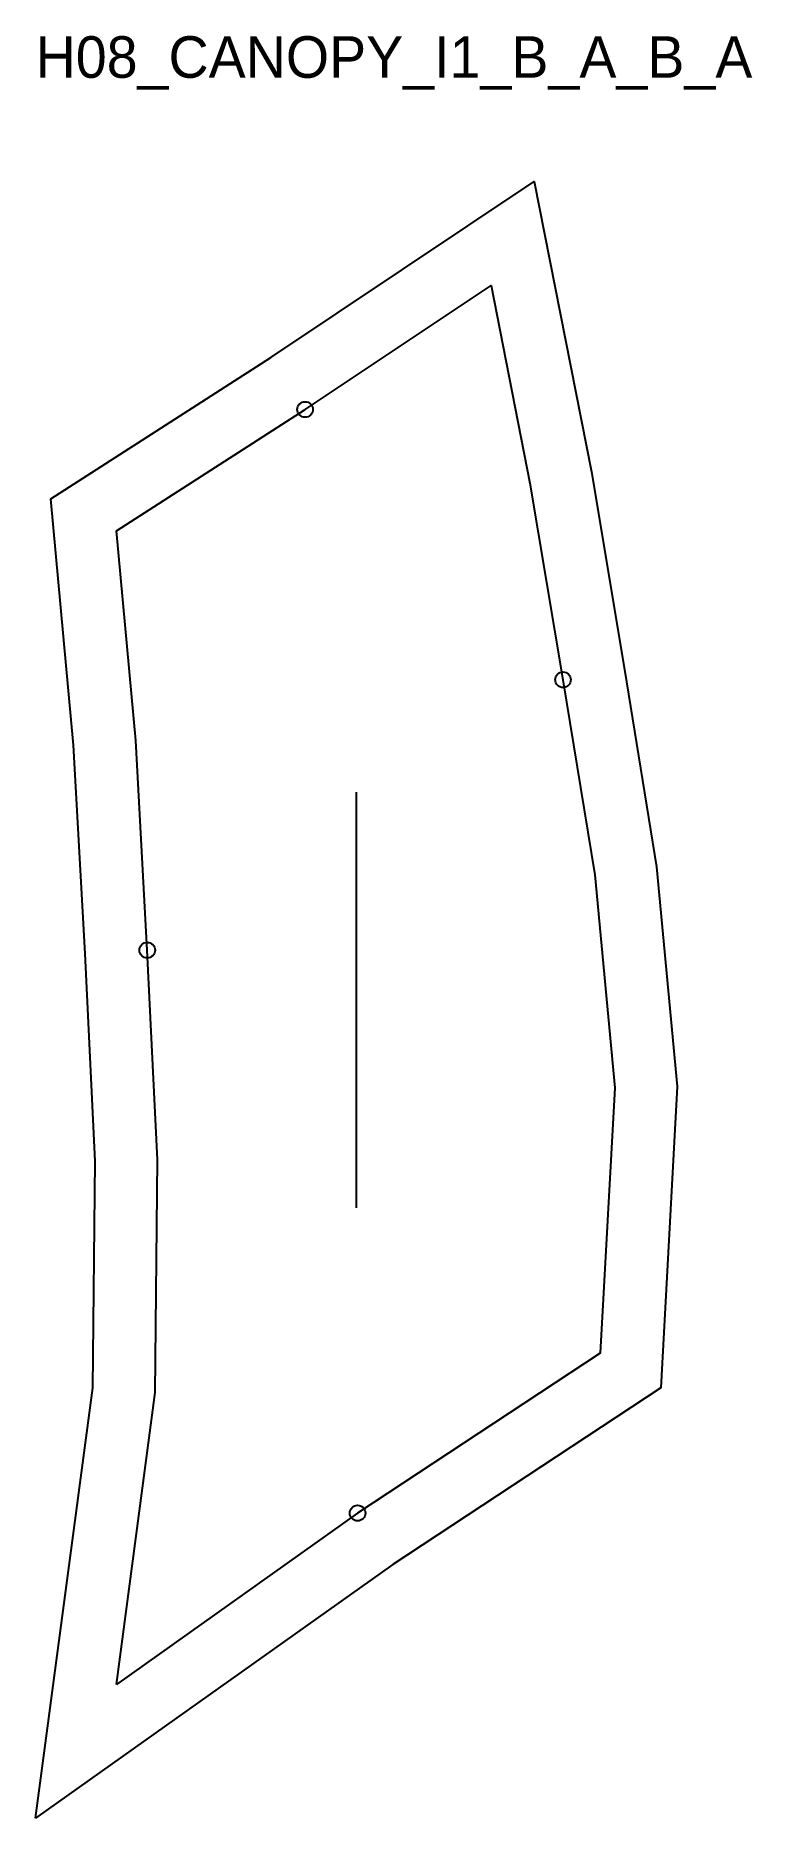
# Model space of a CAD drawing. Header units: millimetres. Extents: x -16 to 122, y -26 to 318.
import ezdxf

# ---------------------------------------------------------------- set-up
doc = ezdxf.new("R2010")
doc.units = ezdxf.units.MM
for name, color, linetype in [('CUT', 1, 'Continuous'), ('GRAIN', 3, 'Continuous'), ('ID', 7, 'Continuous'), ('NOTCH', 2, 'Continuous'), ('SEAM', 5, 'Continuous')]:
    doc.layers.add(name, color=color, linetype=linetype)

msp = doc.modelspace()

# ---------------------------------------------------------------- linework, layer by layer
at = {"layer": 'CUT'}
msp.add_lwpolyline([(-15.54, -25.77), (-4.51, 57.11), (-4.1, 100.78), (-6.03, 140.8), (-8.24, 180.92), (-12.62, 228.32), (29.74, 255.58), (80.43, 289.42), (91.42, 233.51), (97.79, 195.45), (103.98, 157.46), (107.95, 115.16), (104.81, 57.14), (53.2, 23.11), (-15.54, -25.77)], close=True, dxfattribs=at)
at = {"layer": 'GRAIN'}
msp.add_line((46.21, 91.82), (46.21, 171.82), dxfattribs=at)
at = {"layer": 'NOTCH'}
for centre in [(36.32, 245.54), (85.96, 193.5), (5.95, 141.42), (46.42, 33.01)]:
    msp.add_circle(centre, 1.5, dxfattribs=at)
at = {"layer": 'SEAM'}
msp.add_lwpolyline([(0, 0), (7.49, 56.26), (7.91, 101.02), (5.95, 141.42), (3.73, 181.8), (0, 222.17), (36.32, 245.54), (72.13, 269.45), (79.61, 231.36), (85.96, 193.5), (92.07, 155.93), (95.92, 114.92), (93.15, 63.83), (46.42, 33.01)], close=True, dxfattribs=at)

# ---------------------------------------------------------------- texts
at = {"layer": 'ID'}
msp.add_text('H08_CANOPY_I1_B_A_B_A', height=8, dxfattribs=at).set_placement((-15.54, 309.42))

doc.saveas('drawing.dxf')
